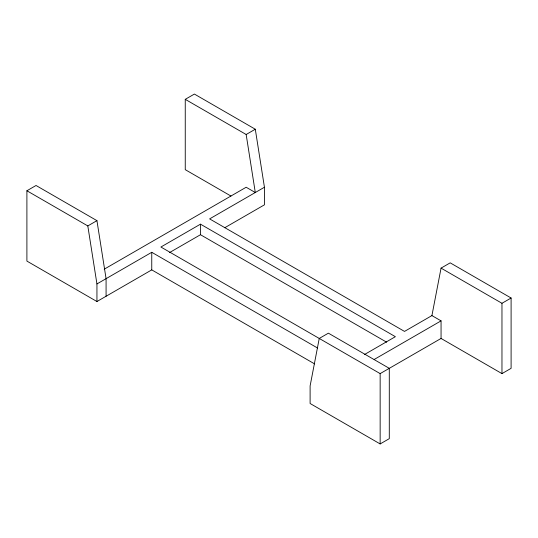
<?xml version="1.0" encoding="UTF-8"?>
<svg xmlns="http://www.w3.org/2000/svg" width="538" height="538" viewBox="0 0 538 538"><rect width="100%" height="100%" fill="white"/><g stroke="black" fill="none" stroke-linecap="round" stroke-linejoin="round"><path stroke-width="0.81" d="M230.936 196.034L185.254 169.665L185.254 99.335L194.393 94.063L255.294 129.228L264.434 187.244L209.618 218.892L404.515 331.415L431.92 315.591L441.059 268.119L450.192 262.847L511.1 298.012L511.1 368.335L501.967 373.614L441.059 338.449L380.151 373.614L160.896 247.023L200.479 224.164L395.376 336.687L364.428 354.562M314.656 363.93L151.756 269.881L96.941 301.529L26.9 261.091L26.9 190.761L36.033 185.489L96.941 220.647L106.08 278.671L106.08 296.25M26.9 190.761L87.808 225.926L96.941 220.647M185.254 99.335L246.162 134.5L255.294 129.228M104.217 269.195L246.162 187.244L255.294 192.517L246.162 134.5M96.941 301.529L96.941 283.943L151.756 252.295L317.568 348.025M169.531 252.584L200.479 234.716L386.654 342.202M224.763 227.729L264.434 204.83L264.434 187.244M374.179 359.478L441.059 320.863L441.059 338.449M441.059 268.119L501.967 303.284L511.1 298.012M380.151 443.937L389.29 438.665L389.29 368.335L328.382 333.17L319.249 338.449L310.11 385.921L310.11 403.5L380.151 443.937L380.151 373.614M431.92 315.591L441.059 320.863M87.808 225.926L96.941 283.943M501.967 303.284L501.967 373.614M200.479 224.164L200.479 234.716M151.756 252.295L151.756 269.881"/></g></svg>
